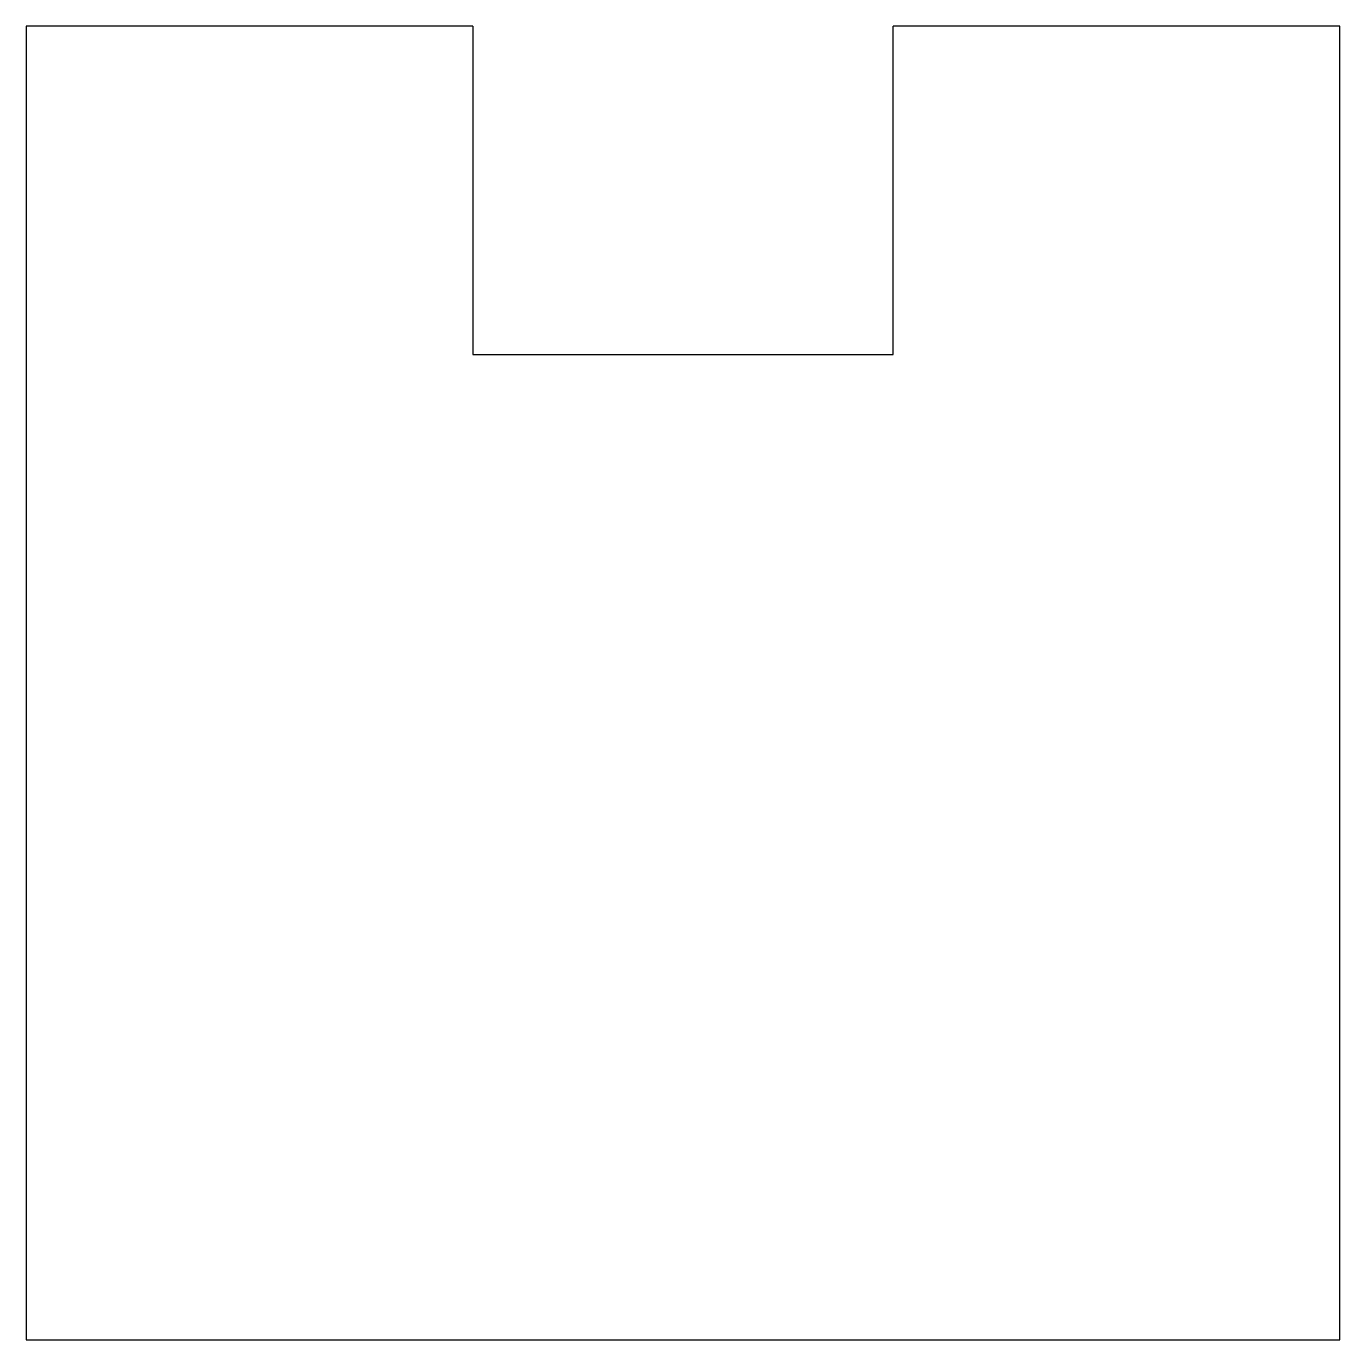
# Model space of a CAD drawing. Header units: millimetres. Extents: x -10 to 10, y -10 to 10.
import ezdxf

# ---------------------------------------------------------------- set-up
doc = ezdxf.new("R2010")
doc.units = ezdxf.units.MM

msp = doc.modelspace()

# ---------------------------------------------------------------- linework, layer by layer
at = {"color": 7, "linetype": 'Continuous', "lineweight": 25}
for p, q in [((-10, 10), (-10, -10)), ((-3.2, 10), (-10, 10)), ((-3.2, 10), (-3.2, 5)), ((3.2, 5), (3.2, 10)), ((10, 10), (3.2, 10)), ((10, -10), (10, 10)), ((-3.2, 5), (3.2, 5)), ((-10, -10), (10, -10))]:
    msp.add_line(p, q, dxfattribs=at)

doc.saveas('drawing.dxf')
